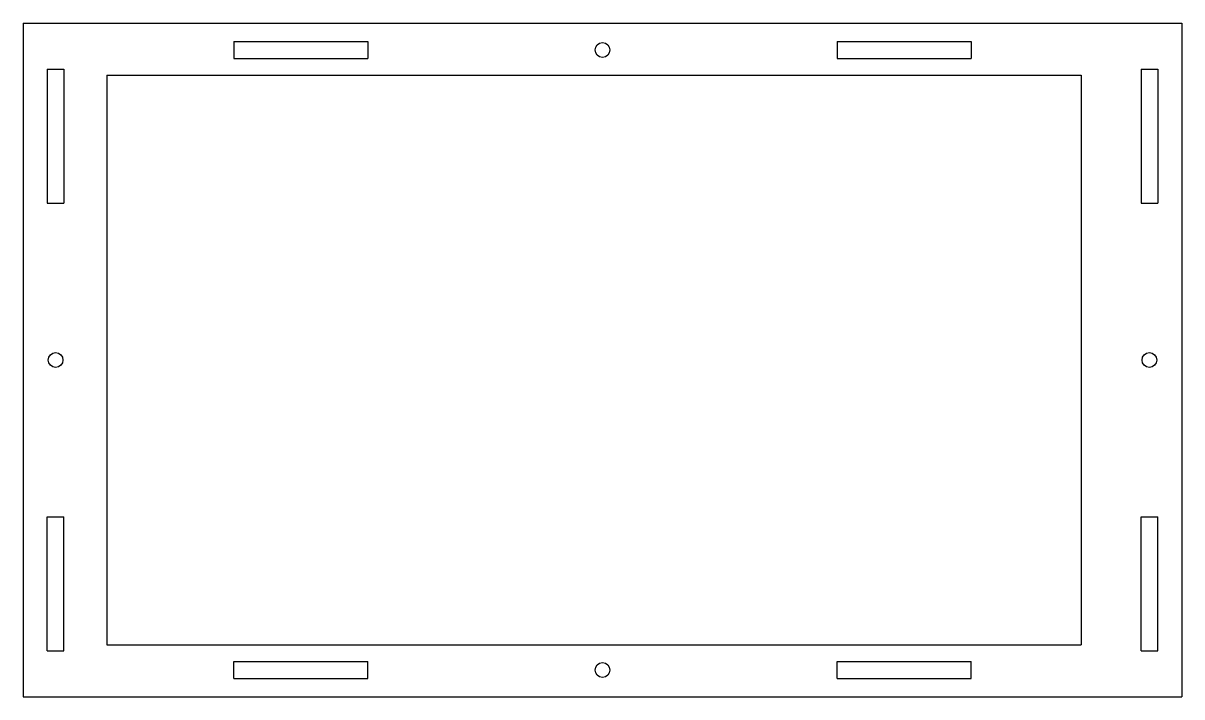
# Model space of a CAD drawing. Extents: x -170 to 175, y -100 to 100.
import ezdxf

# ---------------------------------------------------------------- set-up
doc = ezdxf.new("R2010")
doc.units = 0
doc.header["$MEASUREMENT"] = 0
doc.layers.add('VISIBLE', color=7, linetype='CONTINUOUS')

msp = doc.modelspace()

# ---------------------------------------------------------------- linework, layer by layer
at = {"layer": 'VISIBLE'}
for p, q in [((-170.393, 100.5), (-170.393, -100.5)), ((-170.393, 100.5), (175.393, 100.5)), ((175.393, 100.5), (175.393, -100.5)), ((-107.5, 95), (-107.5, 90)), ((-107.5, 95), (-67.5, 95)), ((-67.5, 95), (-67.5, 90)), ((72.5, 95), (72.5, 90)), ((72.5, 95), (112.5, 95)), ((112.5, 95), (112.5, 90)), ((-107.5, 90), (-67.5, 90)), ((72.5, 90), (112.5, 90)), ((-163.2205, 86.8), (-163.2205, 46.8)), ((-163.2205, 86.8), (-158.2205, 86.8)), ((-158.2205, 86.8), (-158.2205, 46.8)), ((163.22, 86.8), (163.22, 46.8)), ((163.22, 86.8), (168.22, 86.8)), ((168.22, 86.8), (168.22, 46.8)), ((-145.393, 85), (-145.393, -85)), ((-145.393, 85), (145.393, 85)), ((145.393, 85), (145.393, -85)), ((-163.2205, 46.8), (-158.2205, 46.8)), ((163.22, 46.8), (168.22, 46.8)), ((-163.2205, -86.8), (-163.2205, -46.8)), ((-163.2205, -46.8), (-158.2205, -46.8)), ((-158.2205, -86.8), (-158.2205, -46.8)), ((163.22, -86.8), (163.22, -46.8)), ((163.22, -46.8), (168.22, -46.8)), ((168.22, -86.8), (168.22, -46.8)), ((-145.393, -85), (145.393, -85)), ((-163.2205, -86.8), (-158.2205, -86.8)), ((163.22, -86.8), (168.22, -86.8)), ((-107.5, -95), (-107.5, -90)), ((-107.5, -90), (-67.5, -90)), ((-67.5, -95), (-67.5, -90)), ((72.5, -95), (72.5, -90)), ((72.5, -90), (112.5, -90)), ((112.5, -95), (112.5, -90)), ((-107.5, -95), (-67.5, -95)), ((72.5, -95), (112.5, -95)), ((-170.393, -100.5), (175.393, -100.5))]:
    msp.add_line(p, q, dxfattribs=at)
for centre in [(2.5, 92.5), (-160.7205, 0), (165.72, 0), (2.5, -92.5)]:
    msp.add_circle(centre, 2.2, dxfattribs=at)

doc.saveas('drawing.dxf')
